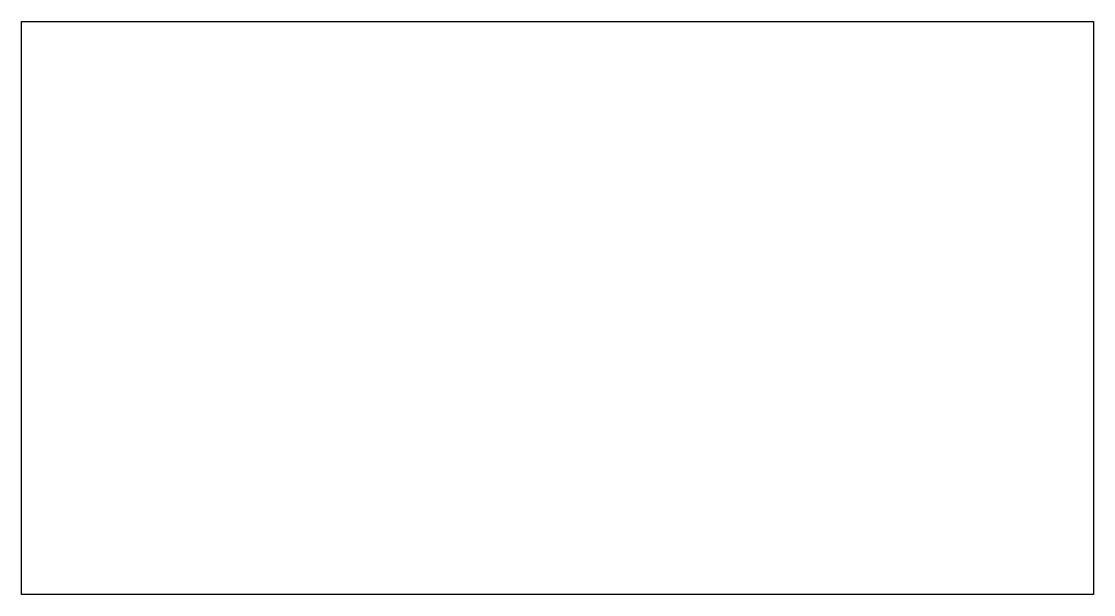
# Model space of a CAD drawing. Header units: millimetres. Extents: x 11 to 117, y 14 to 70.
import ezdxf

# ---------------------------------------------------------------- set-up
doc = ezdxf.new("R2010")
doc.units = ezdxf.units.MM
doc.header["$LTSCALE"] = 25.4
picture_1 = doc.add_image_def('image1.png', size_in_pixel=(1159, 620))

msp = doc.modelspace()

# ---------------------------------------------------------------- pictures from other files: only their frames are drawn
image = msp.add_image(picture_1, insert=(11.16, 13.52, -10), size_in_units=(106.07, 56.74))
image.dxf.flags = 7

doc.saveas('drawing.dxf')
